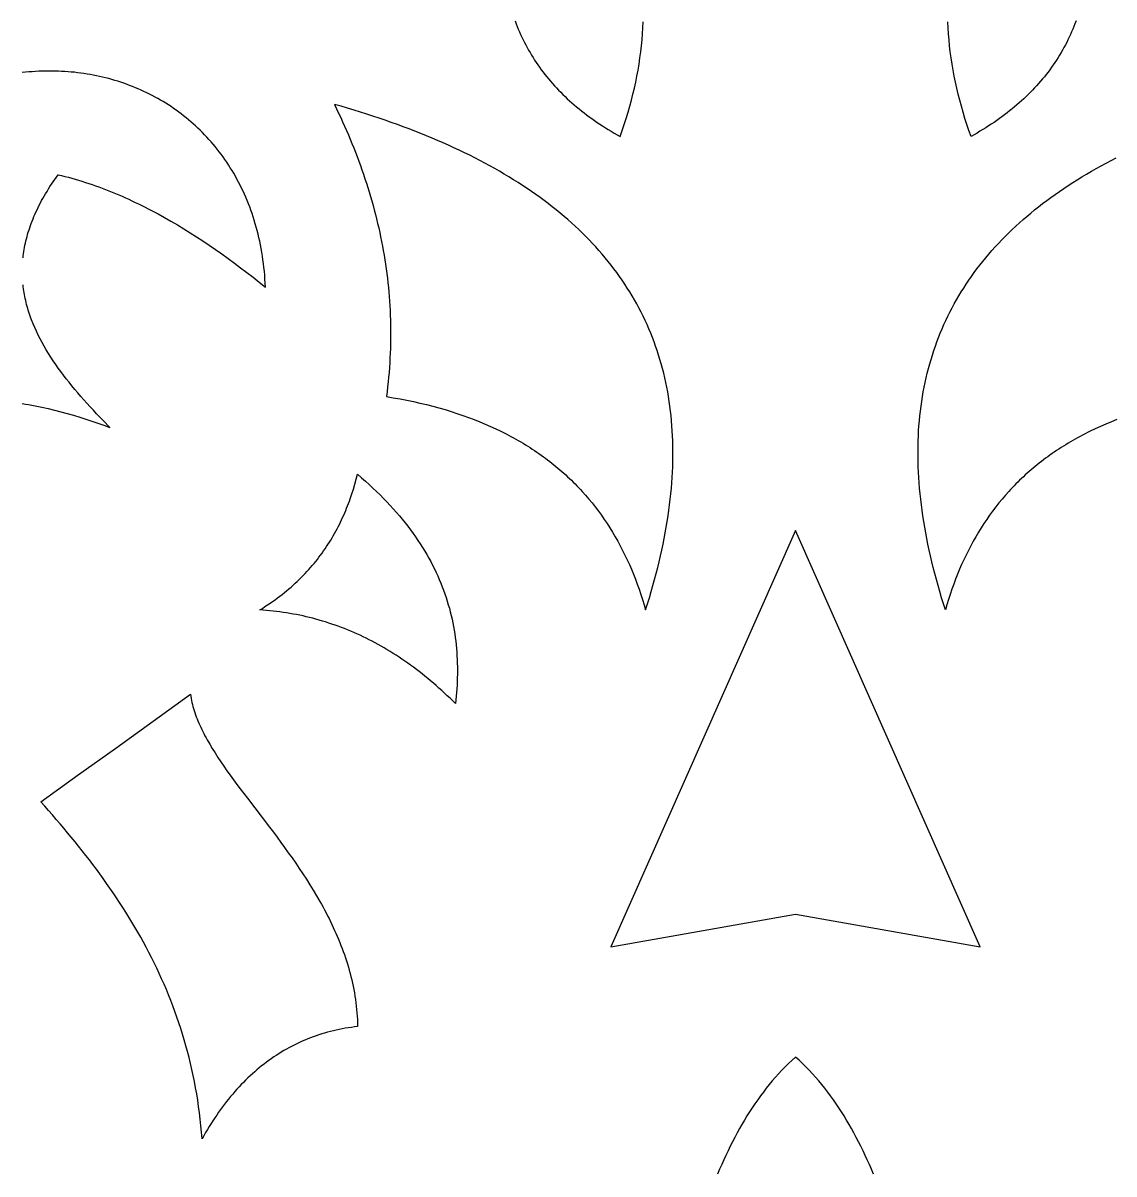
# Model space of a CAD drawing. Extents: x -4113 to -3113, y 1469 to 2469.
# Drawn here: x -3379.3 to -3295.1, y 1943.8 to 2032.7 of the extents above; entities that cross this region are included whole.
import ezdxf

# ---------------------------------------------------------------- set-up
doc = ezdxf.new("R2010")
doc.units = 0
doc.layers.add('PLAN_1', color=18, linetype='CONTINUOUS')

msp = doc.modelspace()

# ---------------------------------------------------------------- linework, layer by layer
at = {"layer": 'PLAN_1'}
for points in [[(-3341.347, 2032.84), (-3341.268, 2032.627), (-3341.185, 2032.416), (-3341.099, 2032.207), (-3341.01, 2031.999), (-3340.919, 2031.793), (-3340.824, 2031.588), (-3340.727, 2031.385), (-3340.626, 2031.184), (-3340.522, 2030.984), (-3340.416, 2030.786), (-3340.306, 2030.59), (-3340.194, 2030.395), (-3340.078, 2030.202), (-3339.96, 2030.01), (-3339.838, 2029.82), (-3339.714, 2029.632), (-3339.586, 2029.445), (-3339.456, 2029.26), (-3339.322, 2029.076), (-3339.186, 2028.895), (-3339.046, 2028.714), (-3338.904, 2028.535), (-3338.759, 2028.358), (-3338.61, 2028.183), (-3338.459, 2028.009), (-3338.304, 2027.837), (-3338.147, 2027.666), (-3337.987, 2027.497), (-3337.824, 2027.33), (-3337.657, 2027.164), (-3337.488, 2027), (-3337.316, 2026.837), (-3337.141, 2026.676), (-3336.962, 2026.517), (-3336.781, 2026.359), (-3336.597, 2026.203), (-3336.41, 2026.048), (-3336.22, 2025.895), (-3336.027, 2025.744), (-3335.831, 2025.594), (-3335.631, 2025.446), (-3335.429, 2025.3), (-3335.224, 2025.155), (-3335.016, 2025.012), (-3334.805, 2024.87), (-3334.591, 2024.73), (-3334.374, 2024.591), (-3334.154, 2024.455), (-3333.931, 2024.319), (-3333.705, 2024.186), (-3333.477, 2024.054), (-3333.245, 2023.923), (-3333.079, 2024.389), (-3332.921, 2024.855), (-3332.771, 2025.321), (-3332.629, 2025.787), (-3332.495, 2026.253), (-3332.369, 2026.719), (-3332.251, 2027.184), (-3332.141, 2027.65), (-3332.039, 2028.116), (-3331.945, 2028.582), (-3331.859, 2029.048), (-3331.781, 2029.514), (-3331.71, 2029.98), (-3331.648, 2030.445), (-3331.594, 2030.911), (-3331.547, 2031.377), (-3331.509, 2031.843), (-3331.478, 2032.309), (-3331.456, 2032.775)], [(-3298.059, 2032.84), (-3298.139, 2032.627), (-3298.222, 2032.416), (-3298.307, 2032.207), (-3298.396, 2031.999), (-3298.488, 2031.793), (-3298.582, 2031.588), (-3298.68, 2031.385), (-3298.78, 2031.184), (-3298.884, 2030.984), (-3298.99, 2030.786), (-3299.1, 2030.59), (-3299.212, 2030.395), (-3299.328, 2030.202), (-3299.446, 2030.01), (-3299.568, 2029.82), (-3299.692, 2029.632), (-3299.82, 2029.445), (-3299.95, 2029.26), (-3300.083, 2029.076), (-3300.22, 2028.895), (-3300.359, 2028.714), (-3300.501, 2028.535), (-3300.647, 2028.358), (-3300.795, 2028.183), (-3300.946, 2028.009), (-3301.101, 2027.837), (-3301.258, 2027.666), (-3301.418, 2027.497), (-3301.581, 2027.33), (-3301.747, 2027.164), (-3301.916, 2027), (-3302.088, 2026.837), (-3302.264, 2026.676), (-3302.442, 2026.517), (-3302.623, 2026.359), (-3302.807, 2026.203), (-3302.994, 2026.048), (-3303.184, 2025.895), (-3303.377, 2025.744), (-3303.573, 2025.594), (-3303.772, 2025.446), (-3303.973, 2025.3), (-3304.178, 2025.155), (-3304.386, 2025.012), (-3304.597, 2024.87), (-3304.811, 2024.73), (-3305.028, 2024.591), (-3305.247, 2024.455), (-3305.47, 2024.319), (-3305.696, 2024.186), (-3305.925, 2024.054), (-3306.156, 2023.923), (-3306.322, 2024.389), (-3306.481, 2024.855), (-3306.631, 2025.321), (-3306.773, 2025.787), (-3306.908, 2026.253), (-3307.034, 2026.719), (-3307.153, 2027.184), (-3307.263, 2027.65), (-3307.366, 2028.116), (-3307.46, 2028.582), (-3307.547, 2029.048), (-3307.625, 2029.514), (-3307.696, 2029.98), (-3307.759, 2030.445), (-3307.813, 2030.911), (-3307.86, 2031.377), (-3307.899, 2031.843), (-3307.93, 2032.309), (-3307.952, 2032.775)], [(-3379.318, 2014.545), (-3379.3, 2014.708), (-3379.279, 2014.871), (-3379.255, 2015.034), (-3379.228, 2015.199), (-3379.198, 2015.363), (-3379.166, 2015.529), (-3379.13, 2015.695), (-3379.092, 2015.861), (-3379.051, 2016.028), (-3379.007, 2016.196), (-3378.96, 2016.364), (-3378.909, 2016.533), (-3378.856, 2016.703), (-3378.8, 2016.873), (-3378.741, 2017.044), (-3378.678, 2017.216), (-3378.613, 2017.388), (-3378.544, 2017.56), (-3378.472, 2017.734), (-3378.397, 2017.908), (-3378.319, 2018.082), (-3378.238, 2018.258), (-3378.153, 2018.434), (-3378.065, 2018.611), (-3377.973, 2018.788), (-3377.879, 2018.966), (-3377.781, 2019.145), (-3377.679, 2019.324), (-3377.574, 2019.504), (-3377.466, 2019.685), (-3377.354, 2019.867), (-3377.239, 2020.049), (-3377.12, 2020.232), (-3376.998, 2020.416), (-3376.872, 2020.6), (-3376.742, 2020.785), (-3376.609, 2020.971), (-3376.345, 2020.907), (-3376.081, 2020.839), (-3375.817, 2020.769), (-3375.554, 2020.697), (-3375.292, 2020.621), (-3375.03, 2020.543), (-3374.769, 2020.463), (-3374.508, 2020.38), (-3374.248, 2020.294), (-3373.988, 2020.206), (-3373.729, 2020.115), (-3373.471, 2020.022), (-3373.212, 2019.926), (-3372.955, 2019.828), (-3372.698, 2019.727), (-3372.441, 2019.624), (-3372.185, 2019.519), (-3371.929, 2019.411), (-3371.674, 2019.301), (-3371.419, 2019.188), (-3371.165, 2019.073), (-3370.911, 2018.956), (-3370.658, 2018.837), (-3370.405, 2018.715), (-3370.153, 2018.592), (-3369.901, 2018.466), (-3369.649, 2018.338), (-3369.398, 2018.208), (-3369.148, 2018.075), (-3368.897, 2017.941), (-3368.398, 2017.666), (-3367.901, 2017.383), (-3367.405, 2017.092), (-3366.911, 2016.793), (-3366.418, 2016.487), (-3365.927, 2016.173), (-3365.437, 2015.853), (-3364.949, 2015.525), (-3364.462, 2015.19), (-3363.976, 2014.849), (-3363.492, 2014.501), (-3363.008, 2014.148), (-3362.527, 2013.788), (-3362.046, 2013.422), (-3361.567, 2013.05), (-3361.088, 2012.673), (-3360.611, 2012.291), (-3360.626, 2012.6), (-3360.646, 2012.907), (-3360.669, 2013.211), (-3360.696, 2013.513), (-3360.728, 2013.812), (-3360.763, 2014.108), (-3360.802, 2014.402), (-3360.845, 2014.693), (-3360.892, 2014.981), (-3360.942, 2015.267), (-3360.996, 2015.55), (-3361.054, 2015.83), (-3361.115, 2016.107), (-3361.18, 2016.382), (-3361.249, 2016.654), (-3361.321, 2016.924), (-3361.397, 2017.19), (-3361.476, 2017.454), (-3361.559, 2017.715), (-3361.645, 2017.974), (-3361.735, 2018.229), (-3361.827, 2018.482), (-3361.924, 2018.732), (-3362.023, 2018.98), (-3362.126, 2019.224), (-3362.232, 2019.466), (-3362.341, 2019.704), (-3362.453, 2019.94), (-3362.568, 2020.174), (-3362.686, 2020.404), (-3362.808, 2020.631), (-3362.932, 2020.856), (-3363.06, 2021.078), (-3363.19, 2021.297), (-3363.323, 2021.513), (-3363.459, 2021.726), (-3363.598, 2021.936), (-3363.74, 2022.143), (-3363.885, 2022.347), (-3364.032, 2022.549), (-3364.182, 2022.747), (-3364.335, 2022.943), (-3364.49, 2023.135), (-3364.648, 2023.325), (-3364.808, 2023.512), (-3364.971, 2023.695), (-3365.137, 2023.876), (-3365.305, 2024.054), (-3365.475, 2024.228), (-3365.648, 2024.4), (-3365.823, 2024.569), (-3366, 2024.734), (-3366.18, 2024.897), (-3366.362, 2025.056), (-3366.546, 2025.213), (-3366.733, 2025.366), (-3366.921, 2025.516), (-3367.112, 2025.664), (-3367.305, 2025.808), (-3367.5, 2025.949), (-3367.697, 2026.087), (-3367.896, 2026.222), (-3368.096, 2026.354), (-3368.299, 2026.482), (-3368.504, 2026.608), (-3368.71, 2026.73), (-3368.919, 2026.849), (-3369.129, 2026.965), (-3369.341, 2027.078), (-3369.554, 2027.188), (-3369.769, 2027.294), (-3369.986, 2027.398), (-3370.205, 2027.498), (-3370.425, 2027.595), (-3370.647, 2027.688), (-3370.87, 2027.779), (-3371.094, 2027.866), (-3371.321, 2027.95), (-3371.548, 2028.031), (-3371.777, 2028.108), (-3372.007, 2028.182), (-3372.239, 2028.253), (-3372.472, 2028.321), (-3372.706, 2028.385), (-3372.941, 2028.446), (-3373.177, 2028.504), (-3373.415, 2028.559), (-3373.654, 2028.61), (-3373.893, 2028.657), (-3374.134, 2028.702), (-3374.376, 2028.743), (-3374.619, 2028.78), (-3374.863, 2028.815), (-3375.107, 2028.846), (-3375.353, 2028.873), (-3375.599, 2028.897), (-3375.846, 2028.918), (-3376.094, 2028.936), (-3376.343, 2028.949), (-3376.592, 2028.96), (-3376.842, 2028.967), (-3377.093, 2028.971), (-3377.344, 2028.971), (-3377.596, 2028.968), (-3377.848, 2028.961), (-3378.101, 2028.951), (-3378.354, 2028.937), (-3378.608, 2028.92), (-3378.862, 2028.899), (-3379.116, 2028.875), (-3379.371, 2028.847)], [(-3294.904, 2002.07), (-3295.331, 2001.901), (-3295.752, 2001.725), (-3296.165, 2001.545), (-3296.571, 2001.359), (-3296.97, 2001.167), (-3297.167, 2001.069), (-3297.362, 2000.97), (-3297.555, 2000.869), (-3297.746, 2000.767), (-3297.936, 2000.664), (-3298.124, 2000.56), (-3298.31, 2000.454), (-3298.494, 2000.347), (-3298.677, 2000.238), (-3298.858, 2000.128), (-3299.037, 2000.017), (-3299.215, 1999.904), (-3299.391, 1999.79), (-3299.565, 1999.675), (-3299.737, 1999.559), (-3299.908, 1999.441), (-3300.077, 1999.322), (-3300.244, 1999.202), (-3300.409, 1999.08), (-3300.573, 1998.957), (-3300.735, 1998.833), (-3300.896, 1998.707), (-3301.055, 1998.581), (-3301.212, 1998.453), (-3301.367, 1998.323), (-3301.521, 1998.193), (-3301.673, 1998.061), (-3301.824, 1997.928), (-3301.973, 1997.793), (-3302.12, 1997.658), (-3302.266, 1997.521), (-3302.41, 1997.383), (-3302.552, 1997.243), (-3302.693, 1997.103), (-3302.832, 1996.961), (-3302.969, 1996.818), (-3303.105, 1996.674), (-3303.239, 1996.528), (-3303.503, 1996.234), (-3303.761, 1995.934), (-3304.012, 1995.63), (-3304.257, 1995.321), (-3304.495, 1995.007), (-3304.728, 1994.688), (-3304.954, 1994.365), (-3305.174, 1994.037), (-3305.388, 1993.705), (-3305.596, 1993.368), (-3305.798, 1993.026), (-3305.995, 1992.679), (-3306.185, 1992.329), (-3306.369, 1991.973), (-3306.547, 1991.613), (-3306.72, 1991.249), (-3306.887, 1990.881), (-3307.048, 1990.508), (-3307.203, 1990.13), (-3307.353, 1989.748), (-3307.497, 1989.362), (-3307.636, 1988.972), (-3307.769, 1988.578), (-3307.897, 1988.179), (-3308.019, 1987.776), (-3308.135, 1987.369), (-3308.286, 1987.845), (-3308.432, 1988.318), (-3308.571, 1988.788), (-3308.705, 1989.255), (-3308.834, 1989.719), (-3308.957, 1990.181), (-3309.074, 1990.639), (-3309.185, 1991.095), (-3309.291, 1991.548), (-3309.392, 1991.998), (-3309.487, 1992.446), (-3309.576, 1992.89), (-3309.66, 1993.332), (-3309.738, 1993.771), (-3309.81, 1994.207), (-3309.877, 1994.64), (-3309.939, 1995.071), (-3309.995, 1995.498), (-3310.045, 1995.923), (-3310.09, 1996.346), (-3310.13, 1996.765), (-3310.164, 1997.182), (-3310.192, 1997.595), (-3310.215, 1998.006), (-3310.233, 1998.415), (-3310.245, 1998.82), (-3310.252, 1999.223), (-3310.253, 1999.623), (-3310.248, 2000.02), (-3310.239, 2000.415), (-3310.224, 2000.807), (-3310.203, 2001.196), (-3310.177, 2001.582), (-3310.146, 2001.966), (-3310.109, 2002.347), (-3310.067, 2002.725), (-3310.019, 2003.1), (-3309.966, 2003.473), (-3309.908, 2003.843), (-3309.844, 2004.21), (-3309.775, 2004.575), (-3309.701, 2004.937), (-3309.621, 2005.296), (-3309.536, 2005.653), (-3309.446, 2006.007), (-3309.35, 2006.358), (-3309.249, 2006.706), (-3309.143, 2007.052), (-3309.031, 2007.395), (-3308.914, 2007.736), (-3308.792, 2008.074), (-3308.665, 2008.409), (-3308.532, 2008.741), (-3308.394, 2009.071), (-3308.251, 2009.398), (-3308.103, 2009.723), (-3307.949, 2010.045), (-3307.79, 2010.364), (-3307.626, 2010.681), (-3307.457, 2010.995), (-3307.283, 2011.306), (-3307.103, 2011.615), (-3306.918, 2011.921), (-3306.728, 2012.224), (-3306.533, 2012.525), (-3306.333, 2012.824), (-3306.127, 2013.119), (-3305.916, 2013.413), (-3305.701, 2013.703), (-3305.48, 2013.991), (-3305.254, 2014.276), (-3305.022, 2014.559), (-3304.786, 2014.839), (-3304.545, 2015.117), (-3304.298, 2015.392), (-3304.047, 2015.665), (-3303.79, 2015.934), (-3303.528, 2016.202), (-3303.262, 2016.467), (-3302.99, 2016.729), (-3302.713, 2016.989), (-3302.431, 2017.246), (-3302.144, 2017.5), (-3301.852, 2017.753), (-3301.555, 2018.002), (-3301.253, 2018.249), (-3300.946, 2018.494), (-3300.634, 2018.736), (-3300.317, 2018.975), (-3299.995, 2019.212), (-3299.668, 2019.446), (-3299.336, 2019.678), (-3298.999, 2019.908), (-3298.657, 2020.135), (-3298.31, 2020.359), (-3297.959, 2020.581), (-3297.602, 2020.801), (-3297.24, 2021.018), (-3296.874, 2021.232), (-3296.503, 2021.444), (-3296.126, 2021.654), (-3295.745, 2021.861), (-3295.359, 2022.066), (-3294.968, 2022.268)], [(-3379.394, 2003.313), (-3379.138, 2003.27), (-3378.883, 2003.224), (-3378.629, 2003.177), (-3378.376, 2003.128), (-3377.873, 2003.024), (-3377.375, 2002.913), (-3376.881, 2002.795), (-3376.392, 2002.67), (-3375.906, 2002.539), (-3375.424, 2002.402), (-3374.946, 2002.258), (-3374.472, 2002.109), (-3374.002, 2001.954), (-3373.534, 2001.794), (-3373.07, 2001.628), (-3372.61, 2001.457), (-3373.129, 2001.987), (-3373.385, 2002.253), (-3373.639, 2002.519), (-3373.889, 2002.786), (-3374.137, 2003.054), (-3374.381, 2003.322), (-3374.622, 2003.591), (-3374.859, 2003.86), (-3375.092, 2004.131), (-3375.321, 2004.402), (-3375.547, 2004.674), (-3375.767, 2004.946), (-3375.983, 2005.22), (-3376.195, 2005.495), (-3376.401, 2005.771), (-3376.602, 2006.047), (-3376.798, 2006.325), (-3376.988, 2006.604), (-3377.172, 2006.884), (-3377.351, 2007.166), (-3377.523, 2007.448), (-3377.689, 2007.732), (-3377.848, 2008.017), (-3378, 2008.304), (-3378.146, 2008.592), (-3378.284, 2008.881), (-3378.416, 2009.172), (-3378.539, 2009.464), (-3378.655, 2009.758), (-3378.71, 2009.906), (-3378.763, 2010.054), (-3378.814, 2010.202), (-3378.863, 2010.351), (-3378.91, 2010.501), (-3378.954, 2010.65), (-3378.997, 2010.8), (-3379.037, 2010.951), (-3379.076, 2011.102), (-3379.112, 2011.253), (-3379.146, 2011.405), (-3379.177, 2011.557), (-3379.207, 2011.71), (-3379.234, 2011.863), (-3379.258, 2012.017), (-3379.281, 2012.171), (-3379.301, 2012.326), (-3379.318, 2012.481)], [(-3313.692, 1943.829), (-3313.846, 1944.194), (-3314.004, 1944.557), (-3314.165, 1944.916), (-3314.328, 1945.271), (-3314.495, 1945.624), (-3314.665, 1945.973), (-3314.839, 1946.318), (-3315.016, 1946.66), (-3315.197, 1946.999), (-3315.381, 1947.333), (-3315.569, 1947.664), (-3315.761, 1947.99), (-3315.956, 1948.313), (-3316.156, 1948.631), (-3316.36, 1948.946), (-3316.568, 1949.255), (-3316.781, 1949.561), (-3316.998, 1949.862), (-3317.219, 1950.159), (-3317.445, 1950.451), (-3317.676, 1950.738), (-3317.912, 1951.02), (-3318.152, 1951.298), (-3318.398, 1951.571), (-3318.649, 1951.838), (-3318.904, 1952.1), (-3319.166, 1952.357), (-3319.432, 1952.609), (-3319.704, 1952.856), (-3319.976, 1952.609), (-3320.243, 1952.357), (-3320.504, 1952.1), (-3320.759, 1951.838), (-3321.01, 1951.571), (-3321.255, 1951.298), (-3321.496, 1951.02), (-3321.731, 1950.738), (-3321.962, 1950.451), (-3322.188, 1950.159), (-3322.41, 1949.862), (-3322.626, 1949.561), (-3322.839, 1949.255), (-3323.047, 1948.946), (-3323.251, 1948.631), (-3323.451, 1948.313), (-3323.646, 1947.99), (-3323.838, 1947.664), (-3324.026, 1947.333), (-3324.21, 1946.999), (-3324.39, 1946.66), (-3324.567, 1946.318), (-3324.741, 1945.973), (-3324.911, 1945.624), (-3325.078, 1945.271), (-3325.241, 1944.916), (-3325.402, 1944.557), (-3325.559, 1944.194), (-3325.714, 1943.829)]]:
    msp.add_lwpolyline(points, dxfattribs=at)
for points in [[(-3355.278, 2026.393), (-3355.118, 2026.06), (-3354.96, 2025.727), (-3354.805, 2025.393), (-3354.652, 2025.059), (-3354.503, 2024.724), (-3354.356, 2024.389), (-3354.212, 2024.053), (-3354.071, 2023.717), (-3353.933, 2023.38), (-3353.797, 2023.043), (-3353.665, 2022.705), (-3353.535, 2022.366), (-3353.409, 2022.027), (-3353.285, 2021.687), (-3353.164, 2021.347), (-3353.046, 2021.006), (-3352.931, 2020.664), (-3352.82, 2020.322), (-3352.711, 2019.979), (-3352.605, 2019.636), (-3352.503, 2019.292), (-3352.403, 2018.947), (-3352.307, 2018.602), (-3352.213, 2018.256), (-3352.123, 2017.91), (-3352.036, 2017.563), (-3351.953, 2017.215), (-3351.872, 2016.866), (-3351.795, 2016.517), (-3351.721, 2016.167), (-3351.65, 2015.817), (-3351.582, 2015.466), (-3351.518, 2015.114), (-3351.457, 2014.762), (-3351.4, 2014.409), (-3351.346, 2014.055), (-3351.295, 2013.7), (-3351.248, 2013.345), (-3351.204, 2012.989), (-3351.163, 2012.632), (-3351.126, 2012.275), (-3351.093, 2011.917), (-3351.063, 2011.558), (-3351.036, 2011.199), (-3351.013, 2010.838), (-3350.994, 2010.477), (-3350.978, 2010.115), (-3350.966, 2009.753), (-3350.957, 2009.39), (-3350.952, 2009.026), (-3350.951, 2008.661), (-3350.953, 2008.295), (-3350.96, 2007.929), (-3350.969, 2007.562), (-3350.983, 2007.194), (-3351, 2006.825), (-3351.021, 2006.456), (-3351.046, 2006.085), (-3351.075, 2005.714), (-3351.107, 2005.342), (-3351.144, 2004.97), (-3351.184, 2004.596), (-3351.228, 2004.222), (-3351.276, 2003.847), (-3350.742, 2003.758), (-3350.217, 2003.663), (-3349.699, 2003.562), (-3349.188, 2003.455), (-3348.686, 2003.343), (-3348.191, 2003.224), (-3347.704, 2003.1), (-3347.224, 2002.97), (-3346.752, 2002.834), (-3346.288, 2002.693), (-3345.83, 2002.546), (-3345.381, 2002.393), (-3344.939, 2002.234), (-3344.504, 2002.07), (-3344.076, 2001.901), (-3343.656, 2001.725), (-3343.243, 2001.545), (-3342.837, 2001.359), (-3342.438, 2001.167), (-3342.241, 2001.069), (-3342.047, 2000.97), (-3341.853, 2000.869), (-3341.662, 2000.767), (-3341.472, 2000.664), (-3341.285, 2000.56), (-3341.098, 2000.454), (-3340.914, 2000.347), (-3340.732, 2000.238), (-3340.551, 2000.128), (-3340.371, 2000.017), (-3340.194, 1999.904), (-3340.018, 1999.79), (-3339.844, 1999.675), (-3339.672, 1999.559), (-3339.502, 1999.441), (-3339.333, 1999.322), (-3339.166, 1999.202), (-3339, 1999.08), (-3338.836, 1998.957), (-3338.674, 1998.833), (-3338.514, 1998.707), (-3338.355, 1998.581), (-3338.198, 1998.453), (-3338.043, 1998.323), (-3337.889, 1998.193), (-3337.737, 1998.061), (-3337.587, 1997.928), (-3337.438, 1997.793), (-3337.291, 1997.658), (-3337.145, 1997.521), (-3337.001, 1997.383), (-3336.859, 1997.243), (-3336.718, 1997.103), (-3336.579, 1996.961), (-3336.442, 1996.818), (-3336.306, 1996.674), (-3336.172, 1996.528), (-3335.908, 1996.234), (-3335.651, 1995.934), (-3335.4, 1995.63), (-3335.155, 1995.321), (-3334.917, 1995.007), (-3334.685, 1994.688), (-3334.459, 1994.365), (-3334.239, 1994.037), (-3334.025, 1993.705), (-3333.817, 1993.368), (-3333.615, 1993.026), (-3333.419, 1992.679), (-3333.229, 1992.329), (-3333.045, 1991.973), (-3332.867, 1991.613), (-3332.694, 1991.249), (-3332.528, 1990.881), (-3332.367, 1990.508), (-3332.211, 1990.13), (-3332.062, 1989.748), (-3331.918, 1989.362), (-3331.779, 1988.972), (-3331.646, 1988.578), (-3331.519, 1988.179), (-3331.397, 1987.776), (-3331.28, 1987.369), (-3331.129, 1987.845), (-3330.984, 1988.318), (-3330.844, 1988.788), (-3330.71, 1989.255), (-3330.582, 1989.719), (-3330.459, 1990.181), (-3330.342, 1990.639), (-3330.23, 1991.095), (-3330.124, 1991.548), (-3330.024, 1991.998), (-3329.929, 1992.446), (-3329.839, 1992.89), (-3329.756, 1993.332), (-3329.677, 1993.771), (-3329.605, 1994.207), (-3329.538, 1994.64), (-3329.476, 1995.071), (-3329.42, 1995.498), (-3329.37, 1995.923), (-3329.325, 1996.346), (-3329.285, 1996.765), (-3329.251, 1997.182), (-3329.223, 1997.595), (-3329.2, 1998.006), (-3329.182, 1998.415), (-3329.17, 1998.82), (-3329.164, 1999.223), (-3329.162, 1999.623), (-3329.167, 2000.02), (-3329.177, 2000.415), (-3329.192, 2000.807), (-3329.212, 2001.196), (-3329.238, 2001.582), (-3329.27, 2001.966), (-3329.306, 2002.347), (-3329.349, 2002.725), (-3329.396, 2003.1), (-3329.449, 2003.473), (-3329.507, 2003.843), (-3329.571, 2004.21), (-3329.64, 2004.575), (-3329.715, 2004.937), (-3329.794, 2005.296), (-3329.879, 2005.653), (-3329.97, 2006.007), (-3330.065, 2006.358), (-3330.166, 2006.706), (-3330.273, 2007.052), (-3330.384, 2007.395), (-3330.501, 2007.736), (-3330.623, 2008.074), (-3330.751, 2008.409), (-3330.883, 2008.741), (-3331.021, 2009.071), (-3331.164, 2009.398), (-3331.313, 2009.723), (-3331.467, 2010.045), (-3331.625, 2010.364), (-3331.79, 2010.681), (-3331.959, 2010.995), (-3332.133, 2011.306), (-3332.313, 2011.615), (-3332.498, 2011.921), (-3332.688, 2012.224), (-3332.883, 2012.525), (-3333.084, 2012.824), (-3333.289, 2013.119), (-3333.5, 2013.413), (-3333.716, 2013.703), (-3333.937, 2013.991), (-3334.163, 2014.276), (-3334.394, 2014.559), (-3334.63, 2014.839), (-3334.872, 2015.117), (-3335.118, 2015.392), (-3335.37, 2015.665), (-3335.627, 2015.934), (-3335.888, 2016.202), (-3336.155, 2016.467), (-3336.427, 2016.729), (-3336.704, 2016.989), (-3336.986, 2017.246), (-3337.273, 2017.5), (-3337.565, 2017.753), (-3337.862, 2018.002), (-3338.164, 2018.249), (-3338.472, 2018.494), (-3338.784, 2018.736), (-3339.101, 2018.975), (-3339.423, 2019.212), (-3339.75, 2019.446), (-3340.082, 2019.678), (-3340.419, 2019.908), (-3340.761, 2020.135), (-3341.108, 2020.359), (-3341.459, 2020.581), (-3341.816, 2020.801), (-3342.178, 2021.018), (-3342.544, 2021.232), (-3342.916, 2021.444), (-3343.292, 2021.654), (-3343.673, 2021.861), (-3344.059, 2022.066), (-3344.45, 2022.268), (-3344.846, 2022.468), (-3345.247, 2022.665), (-3345.653, 2022.86), (-3346.063, 2023.052), (-3346.478, 2023.242), (-3346.899, 2023.429), (-3347.323, 2023.615), (-3347.753, 2023.797), (-3348.188, 2023.977), (-3348.627, 2024.155), (-3349.071, 2024.331), (-3349.52, 2024.504), (-3349.974, 2024.674), (-3350.432, 2024.842), (-3350.896, 2025.008), (-3351.364, 2025.172), (-3351.836, 2025.333), (-3352.314, 2025.491), (-3352.796, 2025.647), (-3353.283, 2025.801), (-3353.775, 2025.953), (-3354.271, 2026.102), (-3354.772, 2026.248)], [(-3345.946, 1980.139), (-3346.156, 1980.347), (-3346.366, 1980.552), (-3346.578, 1980.754), (-3346.791, 1980.953), (-3347.004, 1981.149), (-3347.218, 1981.343), (-3347.433, 1981.533), (-3347.649, 1981.72), (-3347.866, 1981.904), (-3348.083, 1982.085), (-3348.301, 1982.263), (-3348.52, 1982.438), (-3348.74, 1982.61), (-3348.961, 1982.779), (-3349.183, 1982.945), (-3349.405, 1983.108), (-3349.628, 1983.268), (-3349.852, 1983.425), (-3350.077, 1983.579), (-3350.303, 1983.73), (-3350.53, 1983.878), (-3350.757, 1984.022), (-3350.985, 1984.164), (-3351.214, 1984.303), (-3351.444, 1984.439), (-3351.675, 1984.572), (-3351.906, 1984.701), (-3352.139, 1984.828), (-3352.372, 1984.952), (-3352.606, 1985.072), (-3352.841, 1985.19), (-3353.077, 1985.305), (-3353.313, 1985.416), (-3353.55, 1985.525), (-3353.789, 1985.63), (-3354.028, 1985.733), (-3354.267, 1985.832), (-3354.508, 1985.929), (-3354.749, 1986.022), (-3354.992, 1986.112), (-3355.235, 1986.2), (-3355.479, 1986.284), (-3355.724, 1986.365), (-3355.969, 1986.444), (-3356.216, 1986.519), (-3356.463, 1986.591), (-3356.711, 1986.66), (-3356.96, 1986.726), (-3357.21, 1986.789), (-3357.46, 1986.849), (-3357.712, 1986.906), (-3357.964, 1986.96), (-3358.217, 1987.011), (-3358.471, 1987.058), (-3358.726, 1987.103), (-3358.981, 1987.145), (-3359.238, 1987.184), (-3359.495, 1987.219), (-3359.753, 1987.252), (-3360.012, 1987.281), (-3360.271, 1987.308), (-3360.532, 1987.331), (-3360.793, 1987.352), (-3361.055, 1987.369), (-3360.85, 1987.497), (-3360.647, 1987.627), (-3360.448, 1987.758), (-3360.252, 1987.891), (-3360.06, 1988.025), (-3359.871, 1988.16), (-3359.685, 1988.296), (-3359.502, 1988.434), (-3359.323, 1988.573), (-3359.147, 1988.713), (-3358.973, 1988.854), (-3358.803, 1988.997), (-3358.636, 1989.141), (-3358.472, 1989.286), (-3358.311, 1989.433), (-3358.153, 1989.58), (-3357.998, 1989.729), (-3357.846, 1989.879), (-3357.697, 1990.03), (-3357.55, 1990.182), (-3357.407, 1990.336), (-3357.266, 1990.49), (-3357.128, 1990.646), (-3356.993, 1990.803), (-3356.86, 1990.961), (-3356.731, 1991.119), (-3356.603, 1991.279), (-3356.479, 1991.441), (-3356.357, 1991.603), (-3356.237, 1991.766), (-3356.121, 1991.93), (-3356.006, 1992.095), (-3355.894, 1992.261), (-3355.785, 1992.428), (-3355.678, 1992.596), (-3355.574, 1992.765), (-3355.471, 1992.935), (-3355.372, 1993.106), (-3355.274, 1993.278), (-3355.179, 1993.451), (-3355.086, 1993.625), (-3354.995, 1993.799), (-3354.906, 1993.975), (-3354.82, 1994.151), (-3354.736, 1994.328), (-3354.653, 1994.506), (-3354.573, 1994.685), (-3354.495, 1994.865), (-3354.419, 1995.045), (-3354.345, 1995.227), (-3354.273, 1995.409), (-3354.203, 1995.592), (-3354.134, 1995.775), (-3354.068, 1995.96), (-3353.941, 1996.33), (-3353.82, 1996.704), (-3353.707, 1997.081), (-3353.601, 1997.46), (-3353.5, 1997.842), (-3353.192, 1997.577), (-3352.892, 1997.312), (-3352.598, 1997.047), (-3352.312, 1996.781), (-3352.033, 1996.514), (-3351.761, 1996.248), (-3351.496, 1995.98), (-3351.238, 1995.713), (-3350.987, 1995.445), (-3350.742, 1995.176), (-3350.505, 1994.907), (-3350.274, 1994.638), (-3350.05, 1994.368), (-3349.832, 1994.098), (-3349.621, 1993.828), (-3349.416, 1993.557), (-3349.218, 1993.285), (-3349.026, 1993.013), (-3348.841, 1992.741), (-3348.661, 1992.469), (-3348.488, 1992.196), (-3348.321, 1991.922), (-3348.159, 1991.649), (-3348.004, 1991.375), (-3347.855, 1991.1), (-3347.711, 1990.825), (-3347.573, 1990.55), (-3347.441, 1990.275), (-3347.315, 1989.999), (-3347.194, 1989.722), (-3347.078, 1989.446), (-3346.968, 1989.169), (-3346.864, 1988.891), (-3346.764, 1988.614), (-3346.67, 1988.336), (-3346.582, 1988.057), (-3346.498, 1987.779), (-3346.419, 1987.5), (-3346.346, 1987.22), (-3346.277, 1986.941), (-3346.213, 1986.661), (-3346.154, 1986.38), (-3346.1, 1986.1), (-3346.05, 1985.819), (-3346.005, 1985.537), (-3345.965, 1985.256), (-3345.929, 1984.974), (-3345.897, 1984.692), (-3345.87, 1984.409), (-3345.848, 1984.126), (-3345.829, 1983.843), (-3345.815, 1983.56), (-3345.804, 1983.276), (-3345.798, 1982.993), (-3345.796, 1982.708), (-3345.798, 1982.424), (-3345.803, 1982.139), (-3345.813, 1981.854), (-3345.826, 1981.569), (-3345.843, 1981.283), (-3345.863, 1980.998), (-3345.887, 1980.712), (-3345.915, 1980.425)], [(-3319.704, 1993.515), (-3333.947, 1961.363), (-3319.704, 1963.893), (-3305.462, 1961.363)], [(-3377.943, 1972.566), (-3375.054, 1974.643), (-3372.165, 1976.716), (-3369.277, 1978.787), (-3366.388, 1980.863), (-3366.367, 1980.707), (-3366.342, 1980.55), (-3366.313, 1980.394), (-3366.28, 1980.237), (-3366.243, 1980.079), (-3366.203, 1979.921), (-3366.159, 1979.763), (-3366.111, 1979.605), (-3366.06, 1979.445), (-3366.005, 1979.286), (-3365.947, 1979.126), (-3365.885, 1978.966), (-3365.821, 1978.805), (-3365.753, 1978.644), (-3365.682, 1978.482), (-3365.608, 1978.32), (-3365.531, 1978.157), (-3365.451, 1977.994), (-3365.368, 1977.83), (-3365.282, 1977.666), (-3365.193, 1977.502), (-3365.102, 1977.336), (-3364.912, 1977.004), (-3364.712, 1976.67), (-3364.502, 1976.334), (-3364.284, 1975.995), (-3364.057, 1975.654), (-3363.822, 1975.31), (-3363.58, 1974.964), (-3363.331, 1974.616), (-3363.076, 1974.265), (-3362.815, 1973.911), (-3362.549, 1973.554), (-3362.003, 1972.832), (-3360.87, 1971.352), (-3360.292, 1970.593), (-3360.001, 1970.209), (-3359.711, 1969.821), (-3359.421, 1969.429), (-3359.132, 1969.034), (-3358.845, 1968.636), (-3358.559, 1968.233), (-3358.276, 1967.828), (-3357.997, 1967.418), (-3357.72, 1967.004), (-3357.448, 1966.586), (-3357.181, 1966.165), (-3356.918, 1965.739), (-3356.662, 1965.309), (-3356.411, 1964.876), (-3356.288, 1964.657), (-3356.167, 1964.437), (-3356.048, 1964.217), (-3355.931, 1963.995), (-3355.815, 1963.772), (-3355.702, 1963.548), (-3355.591, 1963.323), (-3355.481, 1963.096), (-3355.374, 1962.869), (-3355.27, 1962.64), (-3355.167, 1962.411), (-3355.067, 1962.18), (-3354.969, 1961.948), (-3354.874, 1961.715), (-3354.782, 1961.48), (-3354.692, 1961.245), (-3354.605, 1961.008), (-3354.521, 1960.77), (-3354.439, 1960.531), (-3354.36, 1960.291), (-3354.285, 1960.049), (-3354.212, 1959.806), (-3354.143, 1959.562), (-3354.077, 1959.317), (-3354.013, 1959.07), (-3353.954, 1958.823), (-3353.897, 1958.573), (-3353.844, 1958.323), (-3353.795, 1958.071), (-3353.749, 1957.818), (-3353.707, 1957.564), (-3353.668, 1957.308), (-3353.633, 1957.051), (-3353.602, 1956.793), (-3353.575, 1956.534), (-3353.552, 1956.273), (-3353.533, 1956.01), (-3353.518, 1955.747), (-3353.507, 1955.481), (-3353.5, 1955.215), (-3353.74, 1955.186), (-3353.978, 1955.153), (-3354.214, 1955.117), (-3354.449, 1955.078), (-3354.682, 1955.035), (-3354.913, 1954.988), (-3355.143, 1954.939), (-3355.371, 1954.886), (-3355.597, 1954.829), (-3355.822, 1954.77), (-3356.045, 1954.706), (-3356.267, 1954.64), (-3356.486, 1954.57), (-3356.704, 1954.497), (-3356.921, 1954.42), (-3357.136, 1954.34), (-3357.349, 1954.256), (-3357.56, 1954.17), (-3357.77, 1954.079), (-3357.978, 1953.986), (-3358.185, 1953.889), (-3358.39, 1953.789), (-3358.593, 1953.685), (-3358.794, 1953.578), (-3358.994, 1953.467), (-3359.193, 1953.354), (-3359.389, 1953.236), (-3359.584, 1953.116), (-3359.777, 1952.992), (-3359.969, 1952.865), (-3360.159, 1952.734), (-3360.347, 1952.6), (-3360.534, 1952.463), (-3360.719, 1952.322), (-3360.902, 1952.178), (-3361.084, 1952.031), (-3361.264, 1951.88), (-3361.442, 1951.726), (-3361.619, 1951.569), (-3361.794, 1951.408), (-3361.968, 1951.244), (-3362.139, 1951.076), (-3362.309, 1950.906), (-3362.478, 1950.731), (-3362.645, 1950.554), (-3362.81, 1950.373), (-3362.973, 1950.189), (-3363.135, 1950.001), (-3363.295, 1949.811), (-3363.454, 1949.616), (-3363.611, 1949.419), (-3363.766, 1949.218), (-3363.92, 1949.014), (-3364.071, 1948.806), (-3364.222, 1948.596), (-3364.37, 1948.381), (-3364.517, 1948.164), (-3364.662, 1947.943), (-3364.806, 1947.719), (-3364.948, 1947.492), (-3365.088, 1947.261), (-3365.227, 1947.027), (-3365.364, 1946.789), (-3365.499, 1946.549), (-3365.54, 1947.055), (-3365.586, 1947.558), (-3365.639, 1948.056), (-3365.698, 1948.551), (-3365.764, 1949.041), (-3365.835, 1949.527), (-3365.913, 1950.01), (-3365.996, 1950.488), (-3366.086, 1950.963), (-3366.181, 1951.434), (-3366.282, 1951.901), (-3366.389, 1952.364), (-3366.501, 1952.824), (-3366.619, 1953.281), (-3366.742, 1953.733), (-3366.87, 1954.182), (-3367.004, 1954.628), (-3367.143, 1955.07), (-3367.288, 1955.509), (-3367.437, 1955.945), (-3367.592, 1956.378), (-3367.751, 1956.807), (-3367.915, 1957.233), (-3368.084, 1957.656), (-3368.258, 1958.076), (-3368.436, 1958.492), (-3368.619, 1958.906), (-3368.807, 1959.317), (-3368.999, 1959.725), (-3369.195, 1960.13), (-3369.395, 1960.533), (-3369.6, 1960.933), (-3369.809, 1961.33), (-3370.022, 1961.724), (-3370.239, 1962.116), (-3370.46, 1962.505), (-3370.685, 1962.892), (-3370.913, 1963.276), (-3371.145, 1963.658), (-3371.381, 1964.038), (-3371.621, 1964.415), (-3371.864, 1964.79), (-3372.11, 1965.163), (-3372.36, 1965.533), (-3372.613, 1965.902), (-3372.869, 1966.268), (-3373.128, 1966.633), (-3373.39, 1966.995), (-3373.656, 1967.356), (-3373.924, 1967.714), (-3374.195, 1968.071), (-3374.469, 1968.426), (-3374.745, 1968.78), (-3375.024, 1969.131), (-3375.306, 1969.482), (-3375.59, 1969.83), (-3375.876, 1970.177), (-3376.165, 1970.522), (-3376.456, 1970.866), (-3376.749, 1971.209), (-3377.045, 1971.55), (-3377.342, 1971.89), (-3377.641, 1972.229)]]:
    msp.add_lwpolyline(points, close=True, dxfattribs=at)

doc.saveas('drawing.dxf')
